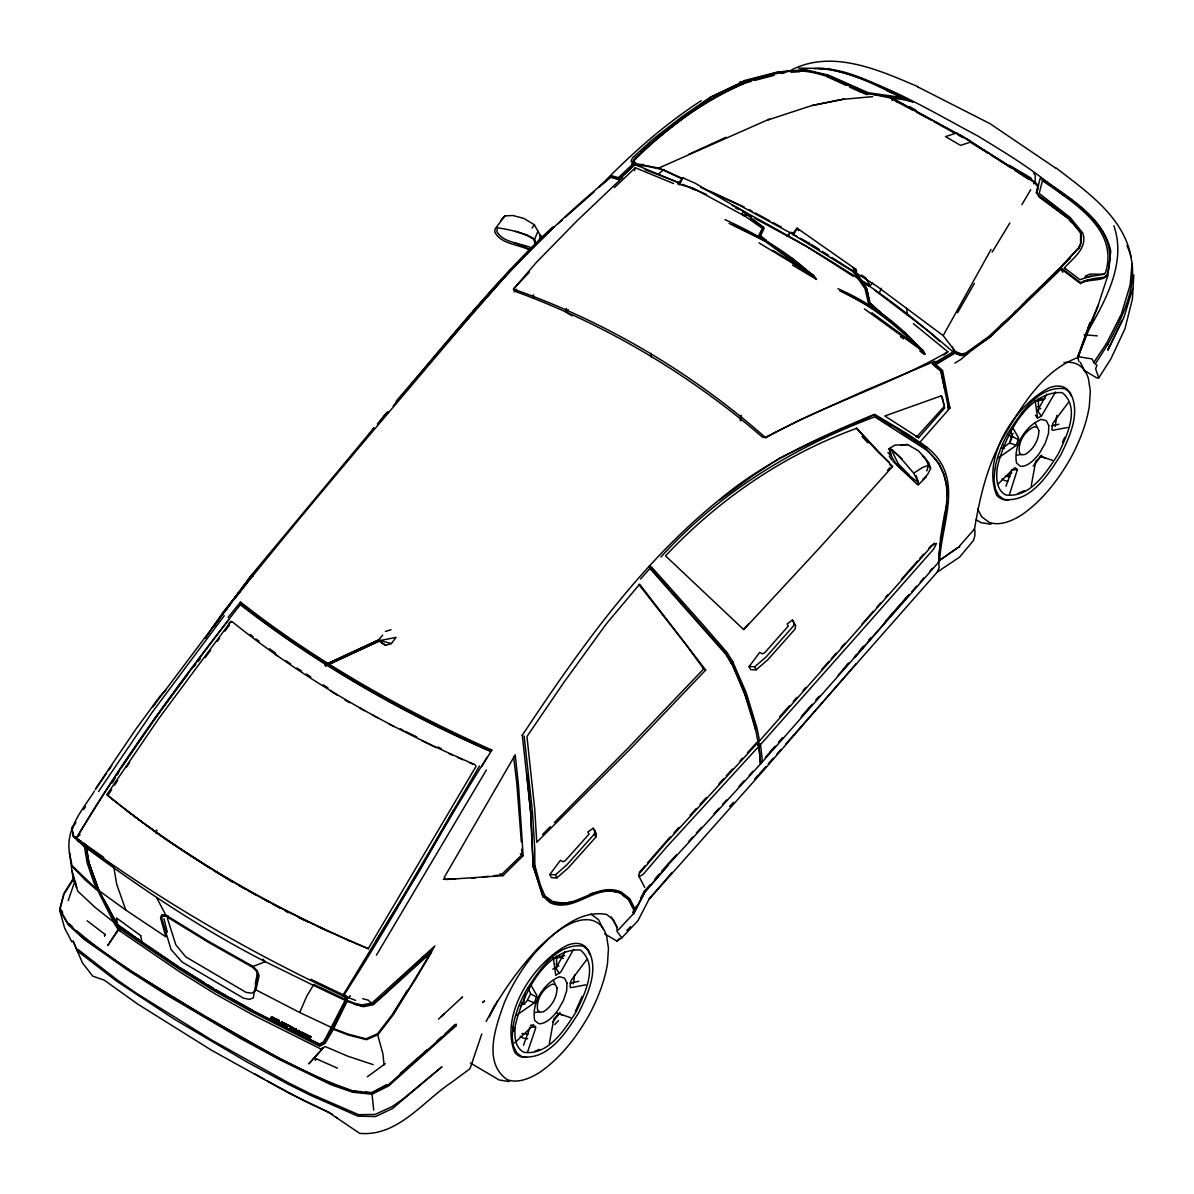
<?xml version="1.0" encoding="UTF-8"?>
<svg xmlns="http://www.w3.org/2000/svg" width="1194" height="1194" viewBox="0 0 1194 1194"><rect width="100%" height="100%" fill="white"/><g stroke="black" fill="none" stroke-linecap="round" stroke-linejoin="round"><path stroke-width="1.5" d="M321.887 1049.496L253.038 1015.019L215.562 994.184L179.503 971.722L118.385 929.932L113.355 921.828L95.177 907.425L77.864 891.261L72.924 877.426L69.431 852.516C65.551 828.636 82.58 809.756 94.43 791.115M947.439 496.241L947.514 487.973M530.449 1025.243L533.375 1025.124L535.584 1026.9L535.554 1028.482L527.688 1051.69M516.256 1015.497L534.39 1002.781L536.882 995.572L530.629 984.543M639.163 873.948L639.118 876.68L644.73 887.366M650.969 356.887L651.029 353.32M756.638 742.668L758.951 746.16L760.533 763.832L758.906 746.429M997.751 484.331L1013.885 468.406L1015.213 467.749L1017.407 469.526L1009.527 494.316M998.094 458.123L1016.228 445.407L1018.721 438.213L1012.467 427.168M760.429 763.056L762.041 762.279L762.085 757.742L760.474 744.608L757.563 741.578L759.518 740.922L756.951 727.922L746.22 692.729L732.698 661.655L727.146 652.625L703.967 625.88L651.431 566.866L649.133 566.389L725.43 652.775L731.191 662.177L744.787 694.266L755.548 729.534M514.032 1031.258L514.211 1027.571M240.815 604.119L240.427 604.895L242.486 606.403C317.156 663.998 399.512 711.146 485.659 749.295L490.167 750.966L486.436 749.131C400.497 710.654 318.067 663.804 243.457 606.194L240.815 604.119C182.145 678.714 125.519 755.309 76.998 836.994L76.834 839.233C159.787 900.395 249.367 952.081 342.648 995.781L344.962 996.557L345.573 999.453L325.962 1037.571L323.32 1041.989L318.962 1044.451L252.038 1010.542L214.368 989.736L178.294 967.11L117.684 925.902L98.311 890.142L89.237 863.934L86.117 846.665L83.49 843.665M479.481 765.966L404.05 894.694L342.648 995.781L344.185 995.244L310.753 979.259M1133.807 274.963L1132.405 299.082L1124.912 328.872L1110.898 358.857L1098.764 377.901L1096.51 377.797L1084.077 370.244M939.096 555.852L940.618 537.36M1109.39 345.663L1107.868 350.17L1122.106 320.529M1132.016 264.232L1130.136 284.993L1121.375 314.112L1106.719 343.111L1093.734 362.543L1096.898 365.334L1095.644 368.901L1098.764 377.901M73.162 827.845L72.998 826.308L72.55 827.8M595.851 837.113L594.433 833.964L594.806 830.666L593.179 828.233L587.806 832.024L589.075 834.099L565.18 860.799L562.971 861.725L560.434 860.322L549.837 874.501L551.359 877.709L556.867 877.874L568.254 867.904L595.851 837.113L596.328 833.875L594.806 830.666M938.947 557.464L938.678 562.165L760.951 763.503L668.55 864.486L644.67 892.067L633.82 913.738L633.118 912.276M938.678 562.165C939.648 523.27 963.319 479.227 925.499 449.362L874.769 416.87C794.01 446.959 718.922 492.749 660.879 557.105M740.25 420.512L740.877 415.213L741.176 420.721M1033.676 183.801L1035.108 182.458L1034.959 183.637L1034.362 182.264L965.379 138.28L892.202 98.311L862.277 92.266C837.382 79.834 810.054 65.804 781.458 72.7C723.877 82.55 677.177 120.325 634.79 158.115L633.551 160.712L636.387 163.727L658.7 168.085L682.147 178.891M1086.973 331.708L1098.331 304.664L1107.719 275.904L1110.778 251.083C1103.256 217.039 1070.436 199.294 1044.586 180.04C1023.527 163.563 1000.482 149.892 977.722 135.922C929.29 110.236 881.112 80.192 826.949 68.64M795.532 625.686L795.085 629.074L767.593 659.939L756.101 669.834L750.578 669.685L749.086 666.551L759.772 652.357L762.324 653.834L764.548 652.909L788.309 626.059L787.144 623.969L792.383 620.044L795.532 625.686L792.383 620.044M497.271 228.89L496.868 231.681C503.719 243.128 520.285 242.934 531.539 247.904L534.852 244.979L534.196 238.845L529.494 236.158M573.389 983.811L574.687 974.632M1055.212 426.437L1056.794 415.422M572.15 315.843L565.717 312.052L566.269 308.395M523.659 1003.408L525.076 994.214M1009.93 443.69L1011.049 436.332L1013.139 433.318M549.374 1043.377L553.837 1018.84L559.016 1013.736L570.628 1017.721M794.055 622.716L793.547 625.865L766.19 656.864L754.698 666.774L749.086 666.551M1031.213 486.003L1035.676 461.466L1040.855 456.377L1052.466 460.347M940.559 537.554L943.469 519.823M539.24 240.934L540.195 235.337L534.3 224.681L523.629 218.338L512.793 215.487L504.853 215.92L500.973 220.144M256.755 980.453L257.337 977.125M533.255 866.128L542.897 896.664C541.718 893.948 549.553 903.559 551.927 903.515C576.329 911.947 595.627 883.142 620.477 893.291L629.044 900.052L633.357 908.425L633.82 913.738M104.863 934.275L104.565 935.917L104.863 934.275L87.177 920.798M73.356 832.576L72.715 835.307L84.311 845.531L87.117 862.769L94.132 883.202L111.34 917.485L117.534 927.186L178.563 968.662L214.621 991.124L252.098 1011.96L319.693 1046.243L325.126 1043.392L333.365 1029.273L347.484 1000.527L346.678 997.662L344.588 996.826L344.35 994.438C394.572 916.723 438.108 834.845 487.465 756.697M255.307 984.035L257.247 973.662M168.1 915.917L167.533 918.753L175.831 944.782L185.727 956.857L246.083 992.393L251.74 993.154L255.068 991.453M156.056 833.516L156.787 829.949M537.972 231.084L534.449 239.755L535.24 244.919M943.708 518.286L947.021 502.898M1025.676 301.739L1060.63 267.501L1078.764 248.113L1080.689 243.979L1081.466 236.8L1080.6 232.337L1068.063 217.189L1038.511 195.204L1036.467 192.518L1038.302 185.831L1034.989 182.189L1035.347 175.608L1033.81 173.324M119.161 927.962L107.773 945.484L118.519 929.842M1098.465 305.097L1077.869 357.543C1043.183 370.453 1022.064 405.348 1004.169 435.825C987.453 464.406 979.871 496.794 974.543 528.942L958.782 546.867L959.692 546.509L938.529 561.105L939.171 567.478L937.305 572.03L785.562 744.235M1038.302 185.831L1040.138 178.369L1044.063 180.458C1075.212 202.681 1121.882 228.994 1106.987 274.724L1107.196 276.515L1106.539 274.62C1106.793 281.724 1085.644 278.545 1080.57 283.665L1059.959 268.023M533.315 866.978L530.852 813.607L522.285 735.101M71.834 941.842L64.64 928.126L59.7 910.276L63.879 894.53M634.521 170.682L635.312 167.742L673.64 183.563M1035.108 182.458L1038.093 185.816L1036.288 192.503L1039.198 196.458L1068.764 218.442L1080.57 232.711L1080.615 243.845L1078.675 247.725L1060.735 267.068L1014.751 312.291L988.871 336.439L965.797 353.051L961.707 353.961L955.543 351.678L943.17 335.618L876.739 286.142L831.74 257.397M892.097 100.43L892.56 98.759L891.843 99.371L891.59 98.162M1036.929 192.279L1037.884 188.876M281.799 1022.422L285.739 1024.273L281.903 1022.288C292.426 1027.974 275.575 1019.989 284.784 1025.109M309.918 1037.944L307.365 1036.616L310.261 1036.899L306.843 1035.332L311.201 1036.84L307.231 1035.004M926.813 470.914L928.484 465.391L925.693 458.63L918.305 450.75L907.679 444.556L894.843 445.108L889.172 448.646L891.246 455.586L887.903 452.601M1132.763 288.381L1124.047 317.067L1108.077 349.618M1077.869 357.543L1086.047 335.111M481.779 1033.959L470.018 1068.705L451.69 1082.301C422.974 1101.286 397.692 1136.942 359.663 1133.345L327.604 1111.704L289.023 1093.197L211.801 1050.407L137.788 1004.139L104.147 980.11L92.744 976.155L82.431 962.857L72.953 940.902L77.52 951.051L116.594 981.125L174.249 1019.139L247.994 1062.57L287.873 1084.062L310.425 1095.271L357.827 1116.121L375.513 1116.554L392.513 1108.525L441.959 1066.779L402.482 1099.361L392.154 1106.584L375.02 1114.48L358.543 1114.659L310.843 1093.943L288.306 1082.749L211.263 1039.765L137.071 993.692L117.027 979.811L78.013 949.454M74.416 882.53L68.177 900.589M891.843 99.371L892.202 98.311M1089.958 322.649L1077.719 356.603L1092.107 358.931L1093.734 362.543M324.649 1042.034L333.007 1027.75L347.2 998.826M103.759 857.367L76.864 838.576L77.655 836.337C122.967 760.265 175.787 689.028 229.472 618.731M331.633 1027.541L299.679 1012.482L306.783 996.199L313.261 985.274L345.111 1000.363M1090.182 322.664L1085.794 334.708C1104.405 302.813 1127.032 263.605 1113.883 225.756M788.592 235.651L789.727 232.576M523.509 1045.257L530.017 1027.347L535.584 1026.9M1005.99 486.271L1011.855 469.973L1017.407 469.526M879.291 293.112L881.321 288.232M237.621 594.761C314.529 498.48 395.244 405.288 474.54 310.977C516.196 262.77 561.284 217.293 610.791 177.145L618.91 179.518L634.82 164.459L679.416 182.995M327.395 1037.273L341.215 1010.885M59.7 910.276L68.312 924.828L84.102 939.335L128.862 970.886L166.548 994.93L240.307 1038.362L280.097 1059.959L330.828 1084.63L352.573 1092.226L372.05 1094.211L388.737 1085.839L456.257 1025.631C457.123 1020.392 446.81 1033.362 445.302 1033.452M575.329 1011.542L582.165 996.348M1062.481 442.347L1064.764 437.288M520.211 1005.826L526.36 1001.9L530.658 993.93L528.061 987.871M1002.05 448.451L1009.602 442.899L1012.497 436.556L1010.766 431.974M494.495 1005.423L489.092 1017.004L497.764 1000.453M766.205 240.292L766.324 241.173L760.324 236.322L764.085 228.457L763.593 227.233L743.235 211.92L741.847 213.95L762.354 228.308L758.384 236.203L765.354 241.292L766.205 240.292L759.727 235.203L763.593 227.233M922.261 455.705L928.708 462.541L930.648 468.346L927.872 474.048L922.977 479.391M679.461 184.742L682.878 177.846L695.162 183.234L746.593 213.099L746.892 215.054L744.25 215.815L693.042 188.115L677.655 183.891L682.878 177.846M1095.45 363.663L1108.092 343.962C1123.658 314.679 1142.031 278.5 1126.942 245.516M793.383 235.322L797.055 228.158L855.979 269.381L856.635 271.605L853.173 271.68L792.458 234.128L797.055 228.158L798.622 230.681M1078.675 248.621L1080.525 245.024M636.432 906.127L633.074 912.485L634.492 911.753L644.79 891.963L643.969 891.828L640.626 898.186M943.17 335.618L991.05 249.456M486.137 1021.467C500.301 994.856 517.674 969.707 538.584 947.663C556.882 930.977 579.926 909.44 606.716 914.485L613.268 919.664L617.014 927.29L616.999 931.365L621.79 937.887L616.94 941.081L604.522 933.768M565.046 951.514L557.12 966.2L552.792 969.215M1046.884 394.139L1037.452 410.572L1041.362 416.228L1037.571 417.96L1035.108 400.259M309.455 1062.779L308.843 1063.884L323.081 1048.048L309.903 1062.615M453.75 809.875L419.348 871.142L376.334 940.484M74.132 825.472L75.953 822.233M636.387 163.727L635.536 165.235L632.596 161.877C664.371 129.997 702.117 101.49 743.966 83.61M573.687 949.305L560.807 972.006L555.732 975.334L553.285 957.633M1070.346 257.874L1015.004 313.395L989.095 337.38L966.125 354.573L961.633 355.633L954.693 353.185L955.543 351.678M1055.526 391.945L1041.362 416.228M957.558 312.724L974.334 283.485M529.196 249.919C517.987 244.054 501.017 244.337 494.764 231.994L495.152 228.89L504.853 215.92M486.346 770.04L376.408 955.185M426.795 957.558L430.467 951.29L427.482 953.499M1021.855 204.681L1030.706 189.712M112.355 782.906L115.146 778.204M116.997 775.07L118.863 771.936M280.515 1022.855L278.038 1021.601L280.62 1022.721M992.184 252.083L1009.87 222.95M333.559 1028.601L348.141 1034.138L366.021 1038.81L377.394 1033.885L393.005 1013.676L407.258 990.363M481.675 766.638L491.838 750.056C402.885 710.311 317.261 662.297 240.501 602.06L228.144 617.328M73.61 877.933L63.879 893.47L59.7 909.216L68.103 923.649L83.774 938.081L128.758 969.767L203.234 1015.616L279.993 1058.839L330.932 1083.63L352.573 1091.182L371.841 1093.032L388.528 1084.659L456.332 1024.318M64.849 892.978L73.61 878.993M367.349 1076.779L385.363 1063.645M213.711 626.566L251.919 574.568L374.02 427.795L368.08 435.78M98.505 791.532L151.877 712.743L224.248 615.701M83.58 809.592L85.58 806.532M205.398 638.357L209.398 632.238M211.413 629.178L251.292 575.359M108.669 794.234L111.654 789.667M114.624 785.1L117.609 780.533M532.046 228.114L534.3 224.681M393.005 1013.676L415.019 980.14L431.676 952.006L373.438 1004.676L363.304 1006.721L347.021 1001.423M121.758 767.235L156.384 716.281L187.622 674.461M96.057 787.995L135.683 729.459L157.474 699.684M208.89 633.104L223.293 611.88L239.084 592.194L152.787 706.938L159.697 696.565L165.951 689.789M522.241 735.31C579.135 649.849 639.253 564.284 719.863 499.346C765.518 461.093 820.039 436.929 874.56 414.303L907.231 433.81L917.962 441.019L917.798 442.586L905.291 434.019M95.416 789.607L106.624 773.16M108.669 770.16L111.729 765.682M126.594 767.011L129.624 762.608M560.016 1012.512L552.628 1022.228M1041.855 455.138L1033.213 466.182M73.461 834.248L72.715 835.307L75.267 838.218L80.117 834.74M213.681 626.82L220.174 618.029M224.502 612.164L230.994 603.373M378.289 423.96L386.289 413.273L388.14 412.706L387.796 411.617L379.692 422.348M205.144 657.655L210.651 650.282M217.278 641.432L219.472 638.477M224.994 631.104L229.397 625.193M586.478 959.931L571.075 980.528L570.001 986.975L570.732 987.677L585.806 984.856M1068.317 402.572L1052.914 423.154L1051.839 429.601L1052.571 430.303L1067.645 427.482M393.184 405.96L429.944 362.08M382.647 635.148L378.632 639.999L325.067 664.804L325.574 665.879L380.125 640.566L396.035 637.372L391.378 643.566L385.677 645.297L381.408 642.775M230.651 621.82L158.996 718.206L106.863 794.667C185.354 859.173 274.62 909.694 368.289 948.618L476.048 766.324L474.913 764.623C388.408 727.474 305.634 680.849 232.173 621.731L230.651 621.82L231.606 622.253M235.248 598.224L252.024 576.18L252.949 576.493M316.246 1058.75L315.291 1060.003L316.246 1058.75L337.424 1068.167M233.188 600.478L235.412 597.627M193.428 667.207L195.756 664.327M198.1 661.461L200.443 658.581M228.547 624.059L230.89 621.178M273.859 1019.736L270.545 1018.049M270.799 1017.795C281.381 1021.915 267.963 1015.154 274.575 1018.766M271.799 1016.706L275.635 1019.034L271.799 1016.706L270.426 1018.183M273.904 1019.318L270.829 1017.751M276.366 1019.049L277.59 1019.676L276.366 1019.049L274.769 1020.392L276.113 1020.9L277.59 1019.676M276.113 1020.9L277.486 1019.81M280.411 1023.079L276.575 1021.124M278.053 1019.915L279.247 1020.512L278.053 1019.915L276.471 1021.258M284.59 1025.228L280.739 1023.258M282.112 1022.168L286.067 1024.004L281.724 1022.497L285.127 1024.064M282.232 1023.78L284.903 1024.974M285.963 1024.542L290.082 1026.049L286.381 1024.168M286.008 1026.139L287.112 1025.064L288.381 1025.736L287.247 1026.765L286.127 1026.004M287.112 1025.064L288.381 1025.736M289.978 1026.586L294.082 1028.094M290.023 1028.183L291.127 1027.109L292.396 1027.78L291.261 1028.825L290.127 1028.049M291.127 1027.109L292.396 1027.78M296.5 1029.377L295.455 1028.974L296.5 1029.377L296.769 1031.571L292.411 1029.153M293.634 1028.512L290.381 1026.213M294.037 1029.646L295.739 1031.064M295.112 1028.9L295.336 1029.944L293.485 1029.124L295.336 1029.944M297.097 1031.72L298.575 1030.347L300.664 1032.631C303.231 1030.153 302.828 1035.452 300.261 1033.347C299.395 1029.691 298.47 1033.616 297.216 1031.586M299.53 1031.019L300.664 1032.631M307.022 1034.661L303.216 1032.9M305.336 1034.332L304.186 1035.377L302.948 1034.75L304.052 1033.676L305.336 1034.332L304.052 1033.676M304.186 1035.377L303.067 1034.616M306.574 1035.064L303.022 1033.019M307.365 1036.616L310.022 1037.81M307.753 1036.213L310.037 1037.392M306.918 1035.258L310.873 1037.108L307.022 1035.123M377.394 423.945L386.289 413.273M432.288 359.334L470.481 314.38M449.078 340.499L513.539 267.217L554.225 226.651M396.154 401.214C447.198 342.23 495.51 280.62 552.538 227.114M639.178 872.59L645.073 865.71M647.432 862.964L670.192 836.934M744.25 215.815L746.593 213.099M1019.751 416.139L1023.258 412.079M639.865 873.008L665.804 843.009L758.011 742.474C753.533 714.445 743.474 687.669 731.191 662.177L732.803 661.954L731.012 661.879L731.161 663.133L725.713 654.178L649.909 568.508L649.133 566.389M644.029 891.619L650.088 884.754M654.596 879.396L659.297 873.963M661.64 871.247L667.64 864.456M667.909 865.575L644.432 892.739L633.283 913.873L618.253 930.007M649.029 899.052L672.088 872.396M856.143 663.745L763.548 770.458L649.014 899.306L637.924 920.753L621.79 937.887M887.441 470.481L889.829 467.72M854.755 657.491L909.335 594.702M911.753 591.911L916.47 586.179M920.246 582.135L923.783 577.851M472.839 311.634L477.66 306.112M480.078 303.351L486.107 296.44M488.525 293.679L510.928 269.292M918.664 437.705L944.603 408.079L942.23 396.945L940.887 395.99L884.858 415.975L918.664 437.705L915.932 436.094M926.454 476.749L918.41 484.704L917.186 484.436L893.008 461.257M934.335 543.106L759.518 740.922M938.32 462.929L924.977 447.481L917.708 442.198L919.992 442.168L949.857 408.214L942.603 370.528L935.842 364.573L932.514 364.036L953.096 351.902L960.349 355.051L965.543 353.857L989.736 337.514L1061.272 268.889M862.068 623.999L873.157 611.418M876.844 607.224L880.545 603.03M885.47 597.433L887.933 594.642M901.47 579.269L917.485 561.09M919.947 558.299L923.634 554.106M928.559 548.509L931.021 545.718L936.484 543.419L933.768 548.942L853.785 639.536L760.474 744.608L758.668 744.772M860.307 649.999L862.74 647.223M868.844 640.283L871.292 637.506M885.933 620.865L900.589 604.224M903.037 601.448L907.918 595.896M854.232 657.043L856.665 654.267M859.113 651.491L863.993 645.939M868.889 640.387L871.321 637.611M884.754 622.358L909.171 594.612M929.932 571.03L932.365 568.254M770.264 751.787L775.204 746.205L765.369 757.474M778.906 742.026L782.607 737.847L778.951 742.131M802.353 715.519L812.233 704.356M815.935 700.177L818.397 697.386M843.083 669.491L848.024 663.909M801.159 717.027L812.263 704.46M815.965 700.281L819.666 696.102M838.188 675.177L849.292 662.625M759.638 773.533L765.802 766.563M768.279 763.772L773.219 758.19M776.921 753.996L780.622 749.817M779.697 716.713L789.518 705.654M793.219 701.52L796.905 697.371M803.055 690.46L805.502 687.699M821.487 669.73L828.86 661.446M831.322 658.685L836.233 653.163M841.158 647.626L844.845 643.491M594.433 833.964L566.762 864.934L555.479 874.799L549.837 874.501M640.581 578.926L649.909 568.508M892.545 466.555L819.427 548.016L743.743 629.641L665.551 555.882C718.579 499.405 783.801 454.705 856.785 428.273L892.545 466.555L889.858 464.973M514.136 291.903L516.539 289.247M916.47 437.183L944.454 406.154M729.609 806.457L733.37 802.338M754.638 779.025L758.384 774.906M667.521 864.456L676.416 854.859M688.953 841.158L692.714 837.054M696.386 832.905L701.49 827.457M714.027 813.756L719.057 808.278M722.743 804.099L726.579 800.055M739.056 786.264L744.086 780.786M749.145 775.384L752.907 771.279M673.923 832.86L678.908 827.427M690.117 815.204L696.356 808.413M700.087 804.338L706.326 797.547M718.788 783.965L723.758 778.518M726.25 775.801L732.489 769.011M739.967 760.862L742.459 758.145M747.444 752.713L756.16 743.205L758.011 742.474M1065.167 268.68L1064.376 267.874C1073.063 258.188 1087.824 248.203 1082.839 233.114L1070.018 217.353L1039.153 193.413L1042.586 180.384L1043.093 180.966C1072.779 202.562 1118.927 228.621 1105.569 272.516L1103.793 274.277L1085.092 277.396M529.42 272.038L513.45 289.097L514.539 291.127C605.149 324.081 689.371 374.11 762.354 437.064L765.876 437.75C824.367 404.647 889.709 385.184 947.887 351.812L913.41 323.649M554.747 1024.527L558.523 1020.482M271.62 1018.169L272.277 1017.467L271.366 1017.184M616.94 941.081L619.417 938.454M626.865 930.544L630.581 926.589M705.699 670.058L630.731 748.563L536.748 842.292L534.748 809.248L526.957 736.534L563.941 682.311L606.253 623.969L639.626 584.209L705.699 670.058L703.012 668.476M853.471 269.486L853.337 267.889L866.277 287.799L869.575 302.41L879.903 312.022L879.112 312.858L868.307 302.739L864.993 288.545L852.635 271.083M743.519 629.223L748.623 623.895M384.08 1064.794L382.886 1053.72L377.394 1033.885M565.717 312.052L568.18 309.544M542.554 834.546L550.389 826.606M554.314 822.651L628.835 747.295L703.714 668.894L685.46 643.894L638.775 584.448M521.196 259.083L528.897 251.441M350.364 995.706L348.409 997.662L344.588 996.826L344.484 994.274L342.678 995.109M502.943 875.665L523.136 855.725L518.524 785.742L515.211 754.802L444.198 877.515L445.825 879.515L502.943 875.665L500.107 873.695M514.674 1042.929L533.375 1025.124M1022.034 305.216L1032.541 294.888M1014.154 312.947L1016.721 310.455M501.256 874.859L522.032 854.71L521.733 849.188M635.312 167.742L614.432 187.592M701.251 100.669C663.536 125.042 629.999 155.13 598.866 187.339L612.029 175.861L618.447 177.652L619.074 179.443L634.82 164.459M622.641 177.443L576.702 221.144L536.046 262.77L513.45 289.097C605.686 321.634 691.893 372.662 765.22 437.362L801.652 419.184L864.68 390.736L934.783 361.26M618.447 177.652L633.253 163.638L634.686 164.787L631.551 163.951M430.467 951.29L383.543 994.886L372.334 1004.035L362.2 1006.079L354.066 1004.199M1000.512 325.574L1004.602 321.783M441.108 1016.646L443.795 1014.169M438.422 1019.154L462.541 996.915L461.242 998.035M1007.691 476.466L1011.825 472.734M558.225 223.636L562.344 219.935M565.075 217.472L594.09 191.935M437.034 1040.884L441.168 1037.168M786.682 236.412L789.398 233.979M872.799 283.097L870.083 285.53L865.546 277.456M427.407 1049.526L400.244 1073.421M969.334 352.081L960.931 359.424L954.872 363.095M658.222 174.324L663.819 169.473M278.157 1021.467L279.247 1020.512M278.038 1021.601L279.127 1020.646M280.635 1023.392L282.217 1022.034M307.336 1034.87L305.754 1036.228L309.724 1038.064M853.173 271.68L855.979 269.381M641.223 151.19L682.923 117.893L711.624 96.804L744.549 81.356L779.578 71.924L805.129 70.103L827.487 75.52L868.769 93.759L905.574 98.654L903.589 97.729C875.426 84.52 846.277 66.849 814.159 68.655M943.812 355.051L947.887 351.812M274.486 1019.945L275.635 1019.034M421.512 957.886L424.497 955.693M719.728 499.883L752.877 475.645L780.219 457.72M117.684 925.902L103.953 899.724M75.267 838.218L76.998 836.994L75.162 837.412M957.319 547.912L939.678 560.27C941.767 521.211 965.05 477.555 926.887 447.213L919.992 442.168M741.683 83.296L744.549 81.356L740.519 82.102M739.489 82.49L740.892 81.565L744.757 82.401C702.535 100.535 663.715 128.37 632.596 161.877L634.686 164.787M937.305 572.03L959.573 557.15L973.603 540.33L974.931 535.3L974.871 529.852L973.632 529.315M325.067 664.804L379.513 639.506M916.082 475.525L918.35 482.615C906.694 473.302 892.067 464.914 889.172 448.646C899.082 454.601 906.022 464.63 913.709 473.137L922.574 467.451L928.484 465.391L930.648 468.346M953.842 352.737L933.678 364.886L941.245 371.364L948.32 407.676L949.857 408.214M491.838 750.056L490.047 751.13L486.421 749.354C400.497 710.773 317.873 664.163 243.427 606.253L240.695 604.283L240.501 602.06M935.842 364.573L955.036 353.125M1034.765 401.96L1039.049 399.497L1045.049 398.498M552.926 959.319L557.21 956.872L564.702 955.618M324.768 1041.869L320.052 1044.601L293.097 1031.332M386.558 1084.63L371.961 1092.555L365.11 1091.973M320.544 1048.989L325.186 1046.571L347.827 1056.212L373.14 1064.615M896.664 464.764L898.336 463.899L909.38 475.137M780.16 457.929L811.413 442.631L874.038 414.99L889.739 424.348M743.205 81.58L710.684 96.968L681.67 116.937L653.014 139.22L632.566 157.757L631.089 161.16L633.253 163.638M948.32 407.676L949.797 406.99M688.654 154.369L726.071 137.28M658.7 168.085L769.563 119.027M1018.064 493.391L1024.497 490.57M534.613 1051.466L539.449 1049.347M791.234 70.073C832.427 48.939 878.963 70.073 917.947 86.669M1085.227 276.113L1090.137 274.098L1103.793 274.277M98.311 890.142L125.833 910.112L165.787 936.783L160.503 917.604L161.802 914.649L165.832 915.097L208.786 941.469L252.979 966.409L265.322 961.707L313.261 985.274M926.589 446.944L925.26 447.75M767.861 119.967L811.01 105.833L842.964 99.326L872.665 96.639M1091.495 275.993L1079.973 279.65L1064.376 267.874M1082.824 281.471L1087.674 279.963M385.438 631.432L391.02 629.731M747.369 80.58L752.608 79.147M745.608 82.834L750.951 81.431M754.518 80.491L774.13 75.341M643.969 891.828L645.148 891.56L644.238 891.515M590.284 893.769L606.701 890.425L619.85 892.425L628.447 899.261L632.775 907.709M1051.675 425.751L1058.869 424.303M569.837 983.125L578.821 981.319M812.174 105.385L844.188 99.042M524.136 736.026L532.464 811.89L534.763 849.262L534.852 865.531L533.076 865.859L542.792 895.604L551.3 901.963C575.911 910.425 595.955 881.679 621.044 891.873L629.76 898.694L634.133 907.291L634.492 911.753M179.204 967.08L118.116 925.678L98.52 889.784L96.968 890.052L85.789 880.485L72.133 866.351L69.431 852.516M572.732 901.709L563.807 903.276L552.598 901.485L544.852 895.873L540.255 884.724L534.852 865.531M781.025 72.267L784.174 71.759M1016.825 455.153L1021.064 454.466M534.987 1012.527L539.225 1011.84M781.249 73.476L784.368 72.968M1035.705 401.035L1042.616 399.915M553.882 958.409L560.777 957.289L563.478 958.379M292.306 1029.288L295.216 1028.765M731.012 661.879L732.698 661.655M533.196 866.322L534.882 866.098L533.076 865.859L530.599 812.323L526.927 774.249M1034.989 182.189L1033.497 182.383L1033.75 181.518L965.931 138.504L894.59 99.565L892.127 99.132L891.873 97.908L886.62 96.505M901.037 445.407L907.679 444.556M932.514 364.036L941.245 371.364M471.764 878.247L475.451 877.814M482.824 876.978L488.346 876.336M493.883 875.709L499.405 875.083M642.999 164.384L635.536 165.235L645.626 165.981L663.625 169.832L682.058 178.324M790.98 72.252L799.667 71.744M793.786 71.058L803.577 70.7M543.001 895.978L544.539 895.53M818.815 68.64C848.262 70.177 875.157 84.908 901.306 97.46L898.037 97.341L901.306 97.46M443.287 879.291L455.675 878.978M164.279 916.007L166.832 915.947M318.962 1044.451L320.186 1044.437L293.231 1031.168M798.846 68.177L824.203 68.431M898.037 97.341L901.888 97.535L868.172 92.714L828.576 75.162L805.383 69.73L777.294 72.058L744.608 80.491L743.325 81.162L744.355 82.013M1097.286 335.857L1084.122 334.783M1005.288 476.287L1009.99 476.675M521.882 1033.541L528.151 1034.049M353.125 1090.958L361.692 1091.689M891.873 97.908L907.589 100.371L913.306 102.356M496.868 227.666C509.823 229.741 523.42 232.323 534.449 239.755L535.972 244.069M889.172 448.646L890.888 448.899L898.336 463.899M990.93 524.226L981.02 522.614L976.229 519.793M509.092 1081.585L499.182 1079.973L470.421 1063.048M380.125 640.566L391.378 643.566M362.737 998.691L368.23 1000.169L372.334 1004.035M610.791 177.145L619.074 179.443M530.852 249.755L514.48 242.591M515.39 231.248L527.927 235.278M862.993 93.222L867.307 94.714M351.469 1090.376C299.201 1072.272 251.74 1042.78 203.905 1015.467C160.369 989.184 115.534 963.842 76.715 930.783M1040.108 456.168L1044.959 457.929M556.658 1012.96L563.12 1015.303M645.058 169.638L679.237 182.906M896.187 101.46L902.888 103.968M1009.602 442.899L1016.228 445.407M527.763 1000.259L534.39 1002.781M355.528 1000.363L344.708 996.154M118.385 929.932L119.728 930.454M521.718 1002.945L524.927 1004.214M682.64 184.354L706.505 194.488M732.056 205.353L735.474 206.801C807.338 245.651 879.112 286.232 939.872 341.484M332.529 1114.241L304.351 1100.913L267.65 1081.137M347.26 940.036L350.663 941.514M449.332 753.772L452.675 755.25M457.69 757.459L462.69 759.683M469.376 762.638L472.705 764.115M691.311 188.279L694.699 189.786M368.647 948.902C275.247 909.38 186.249 858.949 107.311 795.025M837.979 288.709C869.545 302.41 898.067 323.052 920.664 349.051L922.126 350.364L904.754 333.171L870.187 303.619L866.889 288.993L855.531 272.486M827.561 76.864L846.113 85.431M849.486 86.983L861.307 92.431M708.878 190.697L744.071 206.92M700.579 187.368L739.116 205.099L797.129 236.531M81.341 841.322L76.834 839.233L76.834 837.8L76.864 838.576M904.843 98.923L909.753 101.206M298.455 917.455L308.53 922.171M318.589 926.887L328.648 931.604M887.038 90.55L891.903 92.834M843.815 292.366L879.903 312.022M313.723 984.378L345.573 999.453M405.363 731.4L416.751 736.862M437.899 746.996L441.153 748.563M917.499 86.759L989.975 123.639L1055.794 168.205M421.661 740.578L436.258 747.608M839.681 290.888C870.904 304.679 897.455 326.38 921.425 350.349L904.754 333.171M724.967 219.592C755.936 233.92 785.801 250.561 810.95 273.993L812.547 275.127L766.354 241.069L733.429 224.89M291.605 1030.332L252.606 1010.542L215.144 989.707M299.679 1012.482L255.994 989.916L259.068 975.647L257.292 970.886L252.979 966.409M1012.497 436.556L1018.706 439.78M530.658 993.93L536.867 997.154M1007.93 434.691L1011.049 436.332M892.127 99.132L913.022 110.355M916.231 112.087L930.693 119.863M748.907 209.532L752.13 211.278M755.354 213.025L769.846 220.89M773.07 222.636L781.13 226.994M790.801 232.248L794.025 233.994M800.338 238.278L810.01 243.516M735.474 207.89L738.698 209.637M748.354 214.86L751.578 216.607M754.802 218.353L806.338 246.248L853.068 276.127M344.857 700.072L349.767 702.729M359.588 708.042L364.498 710.714M372.692 715.146L377.602 717.803M389.065 724.012L393.975 726.668M400.468 728.847L403.736 730.624M729.056 223.353L765.026 241.188L811.696 275.217L791.115 257.62M232.367 881.993L213.666 870.456M238.77 885.5L245.173 889.023M248.382 890.784L256.382 895.172M262.784 898.679L269.187 902.201M272.396 903.948L280.396 908.35M285.202 910.977L288.396 912.738M933.932 121.639L954.946 133.265M958.185 135.056L963.036 137.743M873.515 415.064L889.784 424.139L917.649 442.407L924.917 447.69L925.499 449.362M215.263 989.542L226.666 995.886M229.92 997.691L252.725 1010.378M254.785 1073.839L264.471 1079.421M909.709 106.579L915.843 110.191M1009.363 165.265L1030.87 177.936L1032.511 180.995M847.636 272.307L854.053 276.083M860.471 279.859L868.486 284.59M792.473 265.098L816.457 279.411L813.323 274.904L772.772 250.307M540.195 235.337L543.166 237.113M89.431 849.829L86.311 847.949C143.295 889.903 202.219 929.454 265.322 961.707L262.71 959.081M888.351 423.572L891.47 425.467M888.291 423.78L891.425 425.676M1106.375 343.529L1108.092 343.962M758.981 242.875L811.98 275.023L816.457 279.411M180.772 968.05L204.293 982.707M207.428 984.662L213.696 988.557M180.637 968.215L213.577 988.722M970.856 142.519L987.901 153.19M991.005 155.145L997.214 159.026M891.948 449.556L902.157 459.018M210.577 868.486L164.354 838.397M861.531 275.083L864.635 277.068M811.562 244.516L819.323 249.471M822.427 251.456L828.636 255.412M865.531 284.082L868.65 286.082M296.888 667.998L301.545 670.968M306.186 673.938L310.828 676.908M323.216 684.819L327.857 687.789M330.947 691.162L337.126 695.117M454.959 1024.795L456.257 1025.631M998.721 159.996L1010.811 167.787M1015.348 170.697L1028.959 179.458M385.677 645.297L379.14 641.074L325.574 665.879L325.932 664.252L326.469 665.491M871.829 312.738L922.992 350.215L925.111 354.125M864.426 308.918L921.798 350.469L924.813 354.185M902.291 432.691L911.604 438.735M520.315 853.859L523.136 855.725M122.728 928.648L131.713 934.917M134.713 937.006L142.205 942.23M1037.795 406.661L1040.735 408.766M555.956 964.036L558.896 966.125M274.784 653.924L277.695 656.013M750.713 218.815L762.608 227.382M255.949 638.954L258.979 641.133M269.546 648.775L275.59 653.133M286.172 660.775L290.694 664.043M86.117 846.665L113.758 866.62M335.962 1117.121L337.215 1118.032M1044.631 181.443L1047.616 183.607M1059.556 192.279L1064.033 195.532M132.788 815.278L143.31 822.979M146.325 825.188L161.354 836.188M900.41 336.648L903.395 338.857M919.843 351.006L924.32 354.334M1038.601 196.622L1068.137 218.547M590.926 914.022L598.537 919.738L603.433 929.469M1056.242 168.1C1086.585 191.488 1123.718 216.815 1131.121 257.247M874.784 290.172L931.424 333.38L953.096 351.902M791.309 258.725L810.95 273.993M110.923 798.025L113.833 800.323M126.922 810.711L131.28 814.174M250.322 634.432L253.143 636.701M72.058 827.188L73.118 835.845L84.49 846.815M96.49 889.008L72.118 865.725M889.545 462.526L878.799 452.75L856.217 428.049M68.879 923.559L72.789 927.171M1036.093 184.816L1038.362 187.174L1038.093 185.816M756.16 743.205L758.951 746.16L666.864 846.755L643.133 874.396L639.118 876.68L638.88 874.859M84.177 843.262L86.087 845.292L84.311 845.531L75.67 837.039M862.068 436.571L868.053 442.974M904.664 332.126L921.425 350.349M74.222 836.487L79.028 842.218M1069.257 219.92L1071.496 222.666M1035.392 415.228L1037.571 417.96M74.103 881.247L75.461 883.053M555.613 967.931L559.523 973.603M889.187 455.974L891.828 460.003M913.709 473.137L917.962 481.212L918.41 484.704M1107.719 275.904L1106.987 274.724L1104.644 277.112L1092.301 278.784L1080.555 282.575L1060.63 267.501L1062.735 272.366M60.924 909.395L62.685 912.544M611.253 916.888L617.014 927.29M156.668 897.709L165.832 915.097M759.727 235.203L760.324 236.322M977.677 509.047L981.617 516.674L988.916 522.196A92.057 41.163 -59.5 0 0 1021.885 514.763C1042.452 500.495 1057.944 480.257 1070.317 458.735A92.057 41.163 -59.5 0 0 1089.346 406.02L1090.316 390.945L1088.406 378.528A91.237 40.79 -59.5 0 0 1066.988 362.289A90.669 40.551 -59.5 0 0 1063.958 362.618M1080.361 362.364L1085.271 372.095M1071.152 395.901L1068.705 391.02A62.655 28.014 -59.5 0 0 1048.929 387.96C1015.482 405.453 981.214 457.138 996.602 495.032A62.655 28.014 -59.5 0 0 1008.423 499.973M590.134 954.901L586.866 948.394A62.655 28.014 -59.5 0 0 567.09 945.335C533.643 962.827 499.376 1014.512 514.763 1052.407A62.655 28.014 -59.5 0 0 526.584 1057.332M593.179 828.233L594.657 831.203M1035.168 422.96L1036.929 426.586M938.365 462.735L943.648 473.973M553.344 980.334L555.091 983.96M98.52 889.784L88.669 862.396L86.207 845.128M754.698 666.774L756.101 669.834M555.479 874.799L556.867 877.874M98.803 889.829L88.789 862.232M125.833 910.112L116.699 884.261L113.952 867.904M346.514 996.109L347.484 1000.527L354.006 1003.139L362.036 1004.96L371.976 1003.035L434.885 945.932L393.781 1014.079L378.02 1034.661L366.483 1039.69L348.096 1034.959L333.365 1029.273L332.947 1027.84M346.394 996.274L346.857 997.497M952.29 346.514L954.693 353.185M1003.393 445.049L1004.452 448.511M941.335 395.692L943.932 404.408M1077.495 356.513L1078.988 361.603M534.196 238.845L534.449 239.755M72.058 870.68L76.685 887.441L74.968 881.202M945.394 392.99L945.603 393.766M943.708 473.764L947.454 488.182M163.966 918.723L167.294 932.201M940.708 371.424L944.887 390.483M1080.749 234.949L1081.301 237.591M947.678 405.766L948.334 409.408M295.56 1028.84L295.634 1030.213M906.559 308.186L907.53 315.41M731.191 662.177L731.37 663.506M533.136 865.65L533.419 867.456M543.061 895.769L543.21 897.022M513.584 756.608L516.853 783.846L521.33 841.815M372.05 1094.211L373.707 1110.136M344.35 994.438L344.588 996.826M1038.243 398.796L1038.705 410.467M556.404 956.17L556.867 967.841M533.375 294.784L533.434 298.381M1007.781 481.257A46.879 20.97 -59.5 0 1 1002.02 478.839M527.673 1038.661A46.879 20.97 -59.5 0 1 520.181 1036.213M585.15 919.678A90.669 40.551 -59.5 0 0 548.643 938.753L535.882 951.857A91.237 40.79 -59.5 0 0 504.39 1002.572C496.137 1025.736 482.242 1062.063 507.077 1079.57A92.057 41.163 -59.5 0 0 540.046 1072.137C560.613 1057.854 576.105 1037.631 588.478 1016.109A92.057 41.163 -59.5 0 0 607.507 963.394L608.477 948.32L606.567 935.902A91.237 40.79 -59.5 0 0 585.15 919.664M566.956 982.99L566.672 990.751L563.434 1000.482L557.986 1010.109A26.537 11.865 -59.5 0 1 538.449 1023.512L534.703 1020.422C531.315 1003.05 543.36 983.393 559.434 976.737L564.404 977.976L566.956 982.99M1048.795 425.631L1048.511 433.377L1045.272 443.108L1039.825 452.735A26.537 11.865 -59.5 0 1 1020.288 466.153L1016.542 463.063C1013.154 445.69 1025.198 426.019 1041.272 419.378L1046.243 420.616L1048.795 425.631M556.986 987.901C557.18 997.438 551.494 1006.781 543.464 1011.751L539.912 1012.199L537.688 1010.348C535.613 999.871 542.927 988.259 552.524 984.095L555.538 984.811L556.986 987.901M1038.825 430.527C1039.019 440.064 1033.332 449.407 1025.303 454.377L1021.751 454.839L1019.527 452.974C1017.452 442.496 1024.765 430.885 1034.347 426.736L1037.377 427.452L1038.825 430.527M515.435 1025.079C514.33 1034.571 514.136 1047.063 523.793 1052.287C548.419 1055.78 564.807 1029.377 576.389 1011.408C584.657 993.871 599.075 965.334 580.403 950.021C545.21 947.782 521.987 995.915 515.435 1025.079M997.259 467.705C996.169 477.197 995.975 489.689 1005.632 494.913C1030.258 498.405 1046.645 472.003 1058.227 454.033C1066.496 436.497 1080.913 407.975 1062.242 392.647C1027.049 390.408 1003.826 438.556 997.259 467.705M512.942 1027.333L512.226 1037.81L513.614 1046.496L516.868 1052.929L521.987 1056.75C548.613 1060.332 566.404 1031.989 578.866 1012.452C587.926 993.841 599.284 969.991 588.269 949.946L583.15 946.111C556.538 942.529 538.748 970.886 526.27 990.408A61.849 27.656 -59.5 0 0 512.942 1027.333M994.781 469.958L994.065 480.436L995.453 489.122L998.706 495.555L1003.826 499.376C1030.452 502.972 1048.242 474.615 1060.705 455.078C1069.764 436.467 1081.107 412.631 1070.108 392.572L1064.988 388.751C1038.377 385.155 1020.571 413.512 1008.109 433.049A61.849 27.656 -59.5 0 0 994.781 469.958M254.65 990.124L253.322 997.915L249.665 999.333L243.576 998.229L182.115 962.036L171.011 949.439L161.712 918.32L162.668 915.902L166.13 916.365L208.771 942.529L252.621 967.289L256.397 971.095L257.859 974.931L254.65 990.124M484.451 1001.079L482.645 1002.393L484.451 1001.079M956.573 132.967L945.558 136.594L960.498 145.384L971.498 141.758L956.573 132.967M140.713 935.603L116.415 917.932L117.594 924.44L141.892 942.126L140.713 935.603"/></g></svg>
